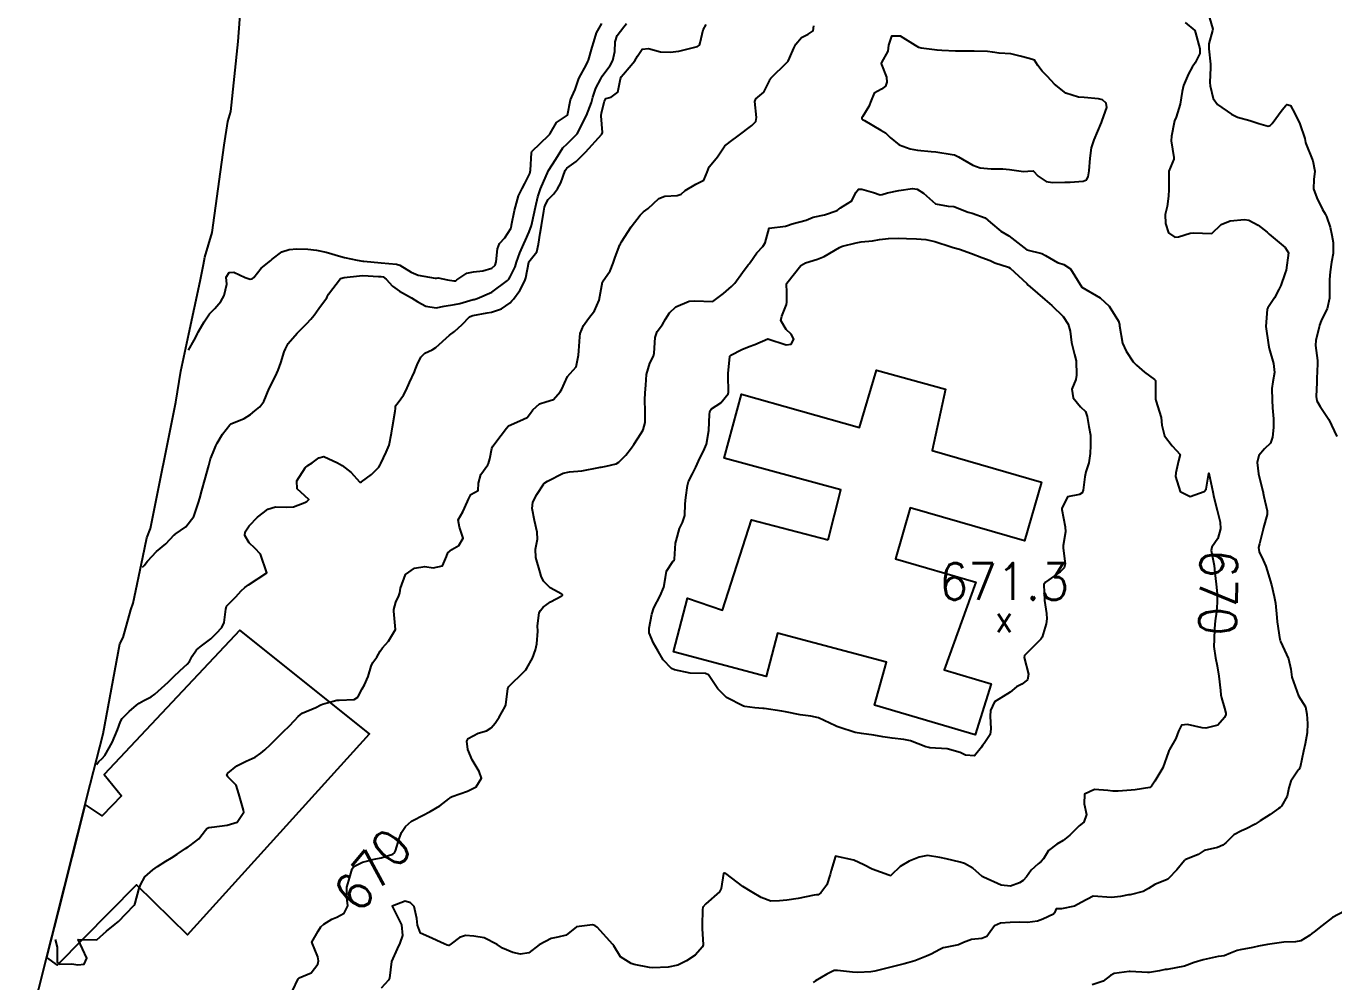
# Model space of a CAD drawing. Header units: metres. Extents: x 292545 to 299085, y 7450245 to 7463078.
# Drawn here: x 296426.7 to 296568.5, y 7460728.1 to 7460831.7 of the extents above; entities that cross this region are included whole.
import ezdxf
from ezdxf.enums import TextEntityAlignment as Align

# ---------------------------------------------------------------- set-up
doc = ezdxf.new("R2010")
doc.units = ezdxf.units.M
for name, color, linetype in [('Area', 45, 'Continuous'), ('Cotas', 45, 'Continuous'), ('Curvas de Nivel 1m', 11, 'Continuous'), ('Curvas de Nivel 5m', 15, 'Continuous'), ('Edificações', 30, 'Continuous'), ('Pontos Cotados', 45, 'Continuous')]:
    doc.layers.add(name, color=color, linetype=linetype)
doc.styles.add('Style-STANDARD', font='STANDARD.shx')

# ---------------------------------------------------------------- blocks, each defined once
blk = doc.blocks.new('ELVTXT_31')
at = {"layer": 'Pontos Cotados', "linetype": 'Continuous', "style": 'Style-STANDARD'}
for s, height, p in [('671.3', 4, (0, 4)), ('x', 3, (0, 0))]:
    blk.add_text(s, height=height, dxfattribs=at).set_placement(p, align=Align.MIDDLE_CENTER)

msp = doc.modelspace()

# ---------------------------------------------------------------- linework, layer by layer
at = {"layer": 'Area'}
msp.add_polyline3d([(296426.65, 7460721.94, 669.78), (296433.58, 7460749.49, 669.61), (296435.01, 7460755.01, 668.45), (296436.82, 7460764.77, 667.69), (296437.17, 7460765.44, 667.66), (296438.01, 7460768.43, 667.5), (296438.25, 7460769.17, 667.51), (296439.32, 7460774.15, 667.51), (296439.74, 7460776.24, 676.83), (296440.13, 7460777.28, 677.82), (296442.9, 7460790.98, 666.64), (296443.41, 7460794.33, 666.56), (296444.29, 7460798.37, 666.45), (296445.52, 7460804.1, 666.27), (296445.89, 7460805.91, 666.22), (296446.02, 7460806.69, 677.81), (296446.82, 7460809.35, 677.05), (296448.12, 7460818.84, 665.37), (296448.52, 7460821.38, 665.42), (296448.86, 7460822.48, 665.46), (296449.64, 7460830.06, 665.41), (296450.06, 7460835.43, 665.39)], dxfattribs=at)
at = {"layer": 'Curvas de Nivel 1m', "flags": 128}
for points, elevation in [([(296554.8, 7460833.26), (296555.33, 7460831.41), (296555.3, 7460831.25), (296554.91, 7460829.81), (296554.92, 7460829.26), (296555.08, 7460827.61), (296555.08, 7460827.25), (296555.03, 7460825.64), (296555.04, 7460825.25), (296555.39, 7460823.89), (296555.84, 7460823.25), (296557.37, 7460822.19), (296558.03, 7460821.88), (296559.37, 7460821.49), (296560.32, 7460821.19), (296561.36, 7460820.9), (296561.58, 7460820.95), (296561.78, 7460821.17), (296562.87, 7460822.65), (296563.25, 7460823.15), (296563.32, 7460823.21), (296563.38, 7460823.23), (296563.76, 7460823.15), (296564.25, 7460822.27), (296564.79, 7460821.14), (296565.34, 7460819.55), (296565.41, 7460819.13), (296565.44, 7460819.02), (296566.19, 7460817.12), (296566.42, 7460816), (296566.29, 7460815.12), (296566.28, 7460814.11), (296566.63, 7460813.12), (296567.25, 7460811.87), (296567.52, 7460811.38), (296567.67, 7460811.1), (296568.07, 7460809.93), (296568.24, 7460809.09), (296568.4, 7460808.29), (296568.41, 7460807.09), (296568.22, 7460806.13), (296568.07, 7460805.1), (296568.01, 7460804.25), (296568, 7460803.1), (296567.98, 7460802.25), (296567.73, 7460801.1), (296567.54, 7460800.68), (296567.11, 7460799.8), (296566.92, 7460799.3), (296566.86, 7460799.11), (296566.51, 7460797.69), (296566.48, 7460797.12), (296566.68, 7460795.49), (296566.7, 7460795.11), (296566.62, 7460793.53), (296566.61, 7460793.11), (296566.54, 7460791.59), (296566.63, 7460791.11), (296567, 7460790.5), (296567.91, 7460789.1), (296568.81, 7460787.24)], 668), ([(296429.79, 7460732.7), (296430.01, 7460731.87), (296430.03, 7460730.26), (296430.27, 7460730.03), (296431.62, 7460730.06), (296432.27, 7460729.97), (296432.94, 7460730.01), (296433.23, 7460730.69), (296432.3, 7460732.7), (296434.3, 7460732.68), (296435.36, 7460733.62), (296436.32, 7460734.36), (296436.67, 7460734.65), (296437.48, 7460735.5), (296438.35, 7460736.42), (296438.44, 7460736.54), (296438.47, 7460736.63), (296438.88, 7460738.11), (296439.07, 7460738.62), (296439.52, 7460739.48), (296440.39, 7460740.27), (296440.89, 7460740.6), (296441.8, 7460741.19), (296442.41, 7460741.57), (296443.03, 7460741.96), (296443.93, 7460742.56), (296444.22, 7460742.76), (296444.43, 7460742.89), (296445.38, 7460743.61), (296446.09, 7460744.54), (296446.24, 7460744.74), (296446.45, 7460744.84), (296446.8, 7460744.89), (296448.45, 7460745.1), (296449.53, 7460745.42), (296450.26, 7460746.49), (296450.24, 7460746.72), (296449.71, 7460748.5), (296449.42, 7460749.42), (296448.51, 7460750.35), (296448.44, 7460750.44), (296448.43, 7460750.51), (296448.52, 7460750.73), (296449.5, 7460751.52), (296450.53, 7460752.02), (296451.48, 7460752.48), (296452.12, 7460752.89), (296452.54, 7460753.26), (296453.15, 7460753.85), (296453.76, 7460754.45), (296454.17, 7460754.84), (296454.57, 7460755.24), (296455.18, 7460755.83), (296455.76, 7460756.43), (296456.15, 7460756.87), (296456.6, 7460757.25), (296458.06, 7460757.86), (296458.6, 7460758.13), (296458.78, 7460758.21), (296459.31, 7460758.38), (296460.34, 7460758.64), (296460.61, 7460758.66), (296462.24, 7460758.72), (296462.61, 7460758.97), (296463.08, 7460759.89), (296463.35, 7460760.33), (296463.74, 7460761.23), (296464.06, 7460762.33), (296464.26, 7460762.72), (296464.67, 7460763.32), (296465.03, 7460763.96), (296465.29, 7460764.31), (296465.93, 7460765.06), (296466.7, 7460766.3), (296466.53, 7460768.3), (296466.54, 7460768.49), (296466.74, 7460769.27), (296467.06, 7460769.98), (296467.18, 7460770.29), (296467.26, 7460770.79), (296467.79, 7460772.28), (296468.78, 7460772.97), (296469.9, 7460773.14), (296470.78, 7460773.01), (296471.8, 7460773.23), (296472.25, 7460774.24), (296472.39, 7460774.64), (296472.8, 7460775), (296473.59, 7460775.43), (296474.05, 7460776.21), (296473.64, 7460777.41), (296473.49, 7460778.21), (296474.01, 7460779.06), (296474.53, 7460780.2), (296474.61, 7460780.46), (296474.88, 7460780.94), (296475.69, 7460781.38), (296475.7, 7460782.19), (296475.97, 7460783.12), (296476.72, 7460784.18), (296476.79, 7460784.31), (296476.92, 7460784.81), (296477.16, 7460785.95), (296477.27, 7460786.18), (296478.16, 7460787.37), (296478.73, 7460788.15), (296478.97, 7460788.4), (296480.18, 7460788.93), (296480.97, 7460789.32), (296481.35, 7460789.76), (296481.6, 7460790.12), (296482.31, 7460790.8), (296483, 7460791), (296483.83, 7460791.26), (296484.58, 7460792.08), (296484.74, 7460792.36), (296485.02, 7460793.03), (296485.35, 7460793.76), (296485.64, 7460794.07), (296486.3, 7460794.81), (296486.56, 7460796.06), (296486.59, 7460796.53), (296486.71, 7460798.06), (296486.75, 7460798.4), (296487.1, 7460799.29), (296487.65, 7460800.05), (296488.3, 7460800.86), (296488.8, 7460802.04), (296489.15, 7460804.03), (296489.99, 7460805.2), (296490.3, 7460806.02), (296490.53, 7460806.67), (296491.05, 7460808.01), (296491.1, 7460808.12), (296491.21, 7460808.34), (296492.26, 7460809.99), (296493.24, 7460811.24), (296493.62, 7460811.59), (296494.11, 7460811.97), (296494.7, 7460812.52), (296495.26, 7460813.04), (296495.93, 7460813.29), (296497.26, 7460813.38), (296497.67, 7460813.53), (296498.11, 7460813.93), (296499.28, 7460814.61), (296500.16, 7460815.03), (296500.5, 7460815.9), (296500.72, 7460816.47), (296501.31, 7460817.18), (296501.63, 7460817.56), (296501.85, 7460817.88), (296502.44, 7460818.76), (296503.34, 7460819.44), (296503.59, 7460819.62), (296503.87, 7460819.86), (296505.35, 7460820.95), (296505.79, 7460821.41), (296505.86, 7460821.84), (296505.66, 7460823.57), (296505.8, 7460823.84), (296506.64, 7460824.59), (296507.25, 7460825.82), (296507.29, 7460825.94), (296507.42, 7460826.1), (296509.16, 7460827.79), (296509.29, 7460827.94), (296509.44, 7460828.26), (296509.89, 7460829.35), (296510.11, 7460829.78), (296510.74, 7460830.51), (296511.47, 7460830.87), (296512.02, 7460831.23), (296512.08, 7460831.76)], 669), ([(296434.27, 7460751.66), (296434.53, 7460752), (296434.91, 7460752.31), (296435.19, 7460752.67), (296435.97, 7460754.07), (296436.57, 7460755.45), (296436.87, 7460756.35), (296437.06, 7460756.65), (296437.83, 7460757.41), (296438.61, 7460758.12), (296438.9, 7460758.34), (296439.42, 7460758.62), (296440.21, 7460759.02), (296440.62, 7460759.29), (296442.05, 7460760.59), (296442.64, 7460761.17), (296443.35, 7460761.87), (296444.12, 7460762.57), (296444.36, 7460762.86), (296444.67, 7460763.41), (296445.13, 7460764.1), (296445.66, 7460764.55), (296446.69, 7460765.31), (296447.31, 7460765.91), (296447.87, 7460766.52), (296448.13, 7460767.09), (296448.29, 7460768.51), (296448.39, 7460768.85), (296448.73, 7460769.22), (296449.39, 7460769.85), (296449.98, 7460770.5), (296450.37, 7460770.88), (296450.76, 7460771.16), (296452.77, 7460772.46), (296452.07, 7460774.47), (296451.46, 7460775.13), (296450.82, 7460775.72), (296450.36, 7460776.49), (296450.41, 7460776.91), (296450.83, 7460777.55), (296451.74, 7460778.48), (296452.34, 7460778.98), (296452.86, 7460779.36), (296453.69, 7460779.62), (296454.86, 7460779.59), (296455.66, 7460779.63), (296456.87, 7460780.08), (296457.08, 7460780.19), (296457.3, 7460780.41), (296456.88, 7460780.81), (296456.03, 7460781.57), (296456, 7460782.42), (296456.91, 7460783.83), (296457.21, 7460784.1), (296457.67, 7460784.4), (296458.4, 7460784.92), (296458.92, 7460785.08), (296460.41, 7460784.37), (296460.91, 7460784.08), (296461.9, 7460783.35), (296462.81, 7460782.34), (296462.85, 7460782.3), (296462.89, 7460782.29), (296462.94, 7460782.3), (296463.01, 7460782.34), (296464.1, 7460783.13), (296464.91, 7460783.92), (296465.06, 7460784.17), (296465.13, 7460784.32), (296465.71, 7460785.53), (296466.01, 7460786.31), (296466.27, 7460787.61), (296466.39, 7460788.3), (296466.68, 7460790), (296466.69, 7460790.29), (296466.72, 7460790.56), (296466.99, 7460790.94), (296467.56, 7460791.73), (296467.86, 7460792.28), (296468.22, 7460793.08), (296468.75, 7460794.27), (296468.83, 7460794.47), (296469.04, 7460795.01), (296469.47, 7460795.85), (296469.9, 7460796.26), (296470.67, 7460796.65), (296471.07, 7460796.9), (296472.57, 7460798.23), (296473.09, 7460798.64), (296473.93, 7460799.38), (296474.72, 7460800.2), (296474.97, 7460800.33), (296475.11, 7460800.36), (296476.65, 7460800.64), (296477.11, 7460800.73), (296478.19, 7460801.09), (296479.13, 7460801.72), (296479.34, 7460801.94), (296479.5, 7460802.15), (296480.19, 7460803.09), (296480.75, 7460804.13), (296480.85, 7460804.44), (296481.15, 7460806.13), (296481.15, 7460806.15), (296481.17, 7460806.18), (296482.03, 7460807.28), (296482.23, 7460808.11), (296482.38, 7460809.28), (296482.54, 7460810.11), (296482.81, 7460811.68), (296482.88, 7460812.11), (296482.96, 7460812.39), (296483.26, 7460812.94), (296483.85, 7460813.51), (296484.28, 7460814.09), (296484.62, 7460814.74), (296485.12, 7460816.08), (296485.17, 7460816.2), (296485.3, 7460816.34), (296486.31, 7460817.07), (296487.32, 7460818.06), (296489.1, 7460820.03), (296489.15, 7460820.22), (296489.02, 7460822.03), (296489.05, 7460822.35), (296489.39, 7460823.62), (296489.52, 7460823.9), (296490.11, 7460824.02), (296490.83, 7460824.59), (296491.12, 7460826.01), (296491.19, 7460826.24), (296491.42, 7460826.54), (296492.66, 7460827.99), (296492.94, 7460828.49), (296493.45, 7460829.24), (296494.13, 7460829.3), (296495.45, 7460828.96), (296496.49, 7460828.91), (296497.45, 7460829.02), (296498.16, 7460829.22), (296499.46, 7460829.53), (296499.69, 7460829.68), (296499.76, 7460829.91), (296500.06, 7460831.32), (296500.39, 7460831.9)], 668), ([(296439.27, 7460773.08), (296439.44, 7460773.25), (296439.83, 7460773.74), (296440.8, 7460774.78), (296441.81, 7460775.59), (296442.71, 7460776.58), (296442.77, 7460776.63), (296442.82, 7460776.66), (296443.96, 7460777.44), (296444.84, 7460778.56), (296445.34, 7460780.07), (296445.49, 7460780.55), (296445.71, 7460781.37), (296446.02, 7460782.54), (296446.48, 7460784.1), (296446.56, 7460784.54), (296446.63, 7460784.83), (296446.93, 7460785.51), (296447.22, 7460786.24), (296447.35, 7460786.53), (296447.96, 7460787.51), (296448.74, 7460788.51), (296448.86, 7460788.62), (296448.97, 7460788.66), (296450.29, 7460789.18), (296450.98, 7460789.64), (296451.44, 7460790.02), (296451.98, 7460790.47), (296452.43, 7460791.04), (296453.01, 7460792.46), (296453.68, 7460793.8), (296453.98, 7460794.45), (296454.27, 7460795.22), (296454.65, 7460796.44), (296454.76, 7460796.75), (296455.07, 7460797.31), (296456.03, 7460798.43), (296457.09, 7460799.5), (296457.54, 7460799.97), (296457.89, 7460800.4), (296458.38, 7460801.13), (296459.13, 7460802.08), (296459.25, 7460802.27), (296459.3, 7460802.39), (296459.44, 7460802.69), (296460.76, 7460804.37), (296461.15, 7460804.48), (296462.82, 7460804.68), (296463.16, 7460804.69), (296464.88, 7460804.6), (296465.16, 7460804.59), (296465.38, 7460804.54), (296465.71, 7460804.31), (296466.38, 7460803.54), (296467.14, 7460803.01), (296468.44, 7460802.28), (296469.13, 7460801.85), (296469.99, 7460801.39), (296471.12, 7460801.18), (296471.98, 7460801.38), (296473.12, 7460801.56), (296473.68, 7460801.66), (296475.13, 7460802.08), (296475.23, 7460802.1), (296475.56, 7460802.2), (296477.14, 7460802.91), (296478.84, 7460804.15), (296478.99, 7460804.31), (296479.16, 7460804.57), (296479.67, 7460805.64), (296479.84, 7460806.14), (296480.19, 7460807.14), (296480.64, 7460808.14), (296480.81, 7460808.53), (296481.22, 7460809.42), (296481.46, 7460810.13), (296481.54, 7460810.44), (296481.89, 7460812.12), (296482.14, 7460813.24), (296482.43, 7460814.11), (296483.29, 7460816.07), (296483.31, 7460816.09), (296484.1, 7460817.3), (296484.55, 7460818.09), (296484.86, 7460818.55), (296485.33, 7460818.96), (296486.4, 7460820.06), (296487.36, 7460821.92), (296487.39, 7460822.02), (296487.41, 7460822.05), (296487.95, 7460823.47), (296488.11, 7460824.04), (296488.42, 7460825.02), (296488.96, 7460826.03), (296489.13, 7460826.32), (296489.42, 7460826.71), (296489.98, 7460827.48), (296490.26, 7460828.02), (296490.48, 7460828.99), (296490.54, 7460830.02), (296490.74, 7460830.74), (296491.48, 7460831.67), (296491.75, 7460832.01)], 667), ([(296444.26, 7460796.6), (296444.86, 7460797.69), (296445.08, 7460798.08), (296445.23, 7460798.4), (296445.3, 7460798.55), (296445.95, 7460799.69), (296446.53, 7460800.54), (296447.11, 7460801.13), (296447.77, 7460801.87), (296448.11, 7460802.52), (296448.4, 7460803.77), (296448.33, 7460804.52), (296448.67, 7460805.01), (296449.16, 7460805.07), (296450.4, 7460804.49), (296450.96, 7460804.29), (296451.15, 7460804.33), (296451.36, 7460804.48), (296452.13, 7460805.51), (296453.18, 7460806.31), (296453.26, 7460806.38), (296453.34, 7460806.46), (296454.37, 7460807.27), (296455.19, 7460807.52), (296456.01, 7460807.6), (296457.19, 7460807.56), (296458.14, 7460807.44), (296459.19, 7460807.23), (296460.79, 7460806.75), (296461.18, 7460806.65), (296462.55, 7460806.35), (296463.17, 7460806.25), (296463.27, 7460806.24), (296465.17, 7460806.07), (296466.8, 7460805.93), (296467.17, 7460805.82), (296468.39, 7460805.05), (296469.16, 7460804.72), (296471, 7460804.4), (296471.15, 7460804.42), (296471.35, 7460804.44), (296472.33, 7460804.23), (296473.04, 7460804.11), (296473.15, 7460804.11), (296473.24, 7460804.13), (296473.37, 7460804.22), (296474.43, 7460804.94), (296475.16, 7460805.08), (296476.17, 7460805.19), (296477.17, 7460805.51), (296477.52, 7460805.82), (296477.64, 7460806.17), (296477.76, 7460807.6), (296478, 7460808.16), (296478.56, 7460808.8), (296479.22, 7460809.79), (296479.28, 7460810.09), (296479.28, 7460810.15), (296479.63, 7460811.76), (296479.73, 7460812.15), (296480.06, 7460813.35), (296480.44, 7460814.14), (296480.75, 7460814.66), (296481.29, 7460815.76), (296481.33, 7460816.13), (296481.44, 7460818.01), (296481.49, 7460818.13), (296483.34, 7460819.91), (296483.43, 7460820.01), (296483.48, 7460820.1), (296484.16, 7460821.29), (296485.36, 7460822.08), (296485.7, 7460823.76), (296485.83, 7460824.07), (296486.2, 7460824.86), (296486.6, 7460826.06), (296487.43, 7460827.59), (296487.57, 7460827.91), (296487.62, 7460828.05), (296488.05, 7460829.45), (296488.21, 7460830.04), (296488.49, 7460831.02), (296489.1, 7460832.03)], 666), ([(296552.34, 7460832.13), (296553.38, 7460831.27), (296553.48, 7460831.02), (296553.94, 7460829.27), (296553.94, 7460828.77), (296553.44, 7460827.75), (296553.09, 7460827.28), (296552.72, 7460826.58), (296552.18, 7460825.29), (296552.03, 7460824.66), (296551.82, 7460823.29), (296551.37, 7460821.87), (296551.2, 7460821.47), (296551.15, 7460821.3), (296550.85, 7460819.8), (296550.83, 7460819.3), (296551.12, 7460817.49), (296551.12, 7460817.3), (296550.58, 7460816.03), (296550.58, 7460815.31), (296550.56, 7460814.02), (296550.53, 7460813.31), (296550.38, 7460812.18), (296550.19, 7460811.31), (296550.22, 7460810.33), (296550.54, 7460809.31), (296551.22, 7460808.84), (296551.62, 7460808.89), (296552.87, 7460809.28), (296553.22, 7460809.32), (296555.22, 7460809.25), (296556.26, 7460810.22), (296557.24, 7460810.62), (296558.79, 7460810.76), (296559.24, 7460810.69), (296560.27, 7460810.15), (296561.22, 7460809.38), (296561.46, 7460809.18), (296563.2, 7460807.74), (296563.55, 7460807.15), (296563.31, 7460805.29), (296563.26, 7460805.16), (296563.24, 7460805.09), (296563.17, 7460804.87), (296562.71, 7460803.61), (296562.52, 7460803.17), (296562.03, 7460802.28), (296561.3, 7460801.18), (296561.25, 7460801.05), (296561.1, 7460799.18), (296561.38, 7460797.18), (296561.47, 7460796.78), (296561.92, 7460795.17), (296562.03, 7460794.18), (296561.84, 7460793.17), (296561.74, 7460792.45), (296561.77, 7460791.17), (296561.82, 7460790.34), (296561.93, 7460789.17), (296561.92, 7460788.22), (296561.81, 7460787.17), (296561.59, 7460786.53), (296560.94, 7460785.92), (296560.34, 7460785.19), (296560.15, 7460784.42), (296560.28, 7460783.19), (296560.77, 7460781.29), (296560.79, 7460781.18), (296560.79, 7460781.09), (296560.88, 7460780.72), (296561.23, 7460779.18), (296561.24, 7460778.79), (296560.84, 7460777.36), (296560.79, 7460777.18), (296560.39, 7460775.62), (296560.29, 7460775.19), (296560.36, 7460774.74), (296560.8, 7460773.85), (296561.09, 7460773.18), (296561.25, 7460772.71), (296561.7, 7460771.17), (296562.01, 7460769.91), (296562.15, 7460769.17), (296562.29, 7460767.6), (296562.33, 7460767.16), (296562.62, 7460765.23), (296562.63, 7460765.16), (296562.69, 7460765.03), (296563.55, 7460763.15), (296563.8, 7460762.01), (296563.93, 7460761.15), (296564.62, 7460759.14), (296565.41, 7460757.92), (296565.54, 7460757.13), (296565.6, 7460756.11), (296565.59, 7460755.12), (296565.35, 7460753.92), (296565.17, 7460753.13), (296564.8, 7460751.4), (296564.66, 7460751.14), (296564.61, 7460751.06), (296564.53, 7460750.96), (296563.79, 7460749.88), (296563.59, 7460749.15), (296563.4, 7460748.24), (296562.79, 7460747.16), (296562.64, 7460747), (296562.48, 7460746.89), (296561.55, 7460746.25), (296560.47, 7460745.57), (296560.25, 7460745.41), (296559.94, 7460745.2), (296558.97, 7460744.69), (296558.45, 7460744.48), (296557.61, 7460744.05), (296556.79, 7460743.23), (296556.6, 7460743.06), (296556.43, 7460742.94), (296555.85, 7460742.67), (296554.42, 7460742.34), (296553.77, 7460741.92), (296552.41, 7460741.37), (296552.35, 7460741.35), (296552.28, 7460741.28), (296551.43, 7460740.26), (296550.54, 7460739.3), (296550.46, 7460739.23), (296550.39, 7460739.19), (296549.05, 7460738.65), (296548.38, 7460738.23), (296547.8, 7460737.9), (296546.37, 7460737.55), (296546.19, 7460737.53), (296545.35, 7460737.37), (296544.36, 7460737.26), (296542.36, 7460737.4), (296541.07, 7460736.7), (296540.35, 7460736.31), (296538.94, 7460736.03), (296538.35, 7460736.02), (296538.19, 7460735.61), (296538.06, 7460735.45), (296536.91, 7460734.89), (296536.33, 7460734.68), (296535.25, 7460734.56), (296534.33, 7460734.57), (296533.38, 7460734.55), (296532.33, 7460734.47), (296531.65, 7460734.2), (296531.2, 7460733.53), (296530.82, 7460733.03), (296530.31, 7460732.8), (296529.17, 7460732.7), (296528.3, 7460732.37), (296527.76, 7460732.11), (296526.3, 7460731.85), (296526.1, 7460731.79), (296525.74, 7460731.6), (296524.79, 7460731.1), (296524.29, 7460730.88), (296523.02, 7460730.37), (296522.28, 7460730.16), (296521.86, 7460730.07), (296520.27, 7460729.66), (296518.69, 7460729.25), (296518.27, 7460729.19), (296516.84, 7460729.13), (296516.26, 7460729.15), (296514.64, 7460729.35), (296514.27, 7460729.33), (296513.48, 7460728.95), (296512.26, 7460728.23), (296511.99, 7460728.03)], 669), ([(296569.64, 7460735.79), (296568.34, 7460735.09), (296567.21, 7460734.23), (296566.32, 7460733.55), (296566.09, 7460733.34), (296565.84, 7460733.12), (296564.88, 7460732.56), (296564.31, 7460732.46), (296563.05, 7460732.41), (296562.3, 7460732.3), (296561.29, 7460732.16), (296560.3, 7460731.98), (296559.67, 7460731.82), (296558.3, 7460731.59), (296557.99, 7460731.52), (296557.25, 7460731.22), (296556.59, 7460730.93), (296556.29, 7460730.91), (296555.91, 7460730.86), (296554.29, 7460730.48), (296553.33, 7460730.22), (296552.28, 7460729.82), (296550.41, 7460729.45), (296550.27, 7460729.44), (296550.16, 7460729.43), (296549.57, 7460729.32), (296548.46, 7460729.14), (296548.27, 7460729.14), (296546.38, 7460729.24), (296546.27, 7460729.23), (296544.63, 7460729.01), (296544.26, 7460728.8), (296543.45, 7460728.2), (296542.25, 7460727.8)], 668)]:
    msp.add_lwpolyline(points, dxfattribs=dict(at, elevation=elevation))
for points, elevation in [([(296521.47, 7460830.65), (296520.48, 7460830.65), (296520.19, 7460829.66), (296520.09, 7460829.02), (296519.43, 7460827.81), (296519.38, 7460827.74), (296519.38, 7460827.68), (296519.43, 7460827.57), (296519.95, 7460826.2), (296519.99, 7460825.67), (296519.86, 7460825.22), (296519.4, 7460824.89), (296518.62, 7460824.46), (296518.3, 7460823.69), (296518.05, 7460823.02), (296517.36, 7460821.89), (296517.28, 7460821.78), (296517.28, 7460821.7), (296517.36, 7460821.62), (296517.56, 7460821.5), (296519.35, 7460820.46), (296519.84, 7460820.17), (296520.36, 7460819.66), (296521.33, 7460818.85), (296522.53, 7460818.44), (296523.32, 7460818.28), (296524.79, 7460818.13), (296525.32, 7460818.1), (296527.07, 7460817.83), (296527.32, 7460817.78), (296527.75, 7460817.58), (296529.3, 7460816.66), (296530.12, 7460816.36), (296531.3, 7460816.25), (296532.56, 7460816.26), (296533.3, 7460816.21), (296534.8, 7460815.99), (296535.3, 7460816.02), (296535.86, 7460816.04), (296536.39, 7460815.47), (296537.28, 7460814.89), (296537.96, 7460814.78), (296539.28, 7460814.82), (296539.89, 7460814.83), (296541.29, 7460814.93), (296541.64, 7460815.07), (296541.84, 7460815.41), (296541.95, 7460816.06), (296542.06, 7460817.41), (296542.19, 7460818.54), (296542.47, 7460819.4), (296543.27, 7460821.3), (296543.31, 7460821.39), (296543.36, 7460821.51), (296543.85, 7460822.91), (296543.77, 7460823.39), (296543.39, 7460823.73), (296542.93, 7460823.86), (296541.39, 7460823.99), (296540.76, 7460824.05), (296539.4, 7460824.48), (296538.16, 7460825.45), (296537.42, 7460826.27), (296536.83, 7460826.87), (296536.36, 7460827.48), (296536.01, 7460828.06), (296535.44, 7460828.24), (296534.45, 7460828.49), (296533.45, 7460828.75), (296532.16, 7460828.81), (296531.45, 7460828.91), (296530.9, 7460828.99), (296529.45, 7460829.01), (296528, 7460829.02), (296527.45, 7460829.04), (296525.97, 7460829.08), (296525.46, 7460829.12), (296523.72, 7460829.36), (296523.46, 7460829.43), (296523.11, 7460829.63)], 669), ([(296527.2, 7460807.74), (296527.86, 7460807.57), (296529.19, 7460807.09), (296530.3, 7460806.66), (296531.18, 7460806.31), (296531.72, 7460806.07), (296533.17, 7460805.61), (296533.35, 7460805.51), (296535.16, 7460803.83), (296535.33, 7460803.66), (296535.54, 7460803.48), (296537.13, 7460802.1), (296537.9, 7460801.45), (296539.11, 7460800.27), (296539.64, 7460799.43), (296539.87, 7460798.65), (296540.01, 7460797.43), (296540.36, 7460796.12), (296540.52, 7460795.43), (296540.56, 7460793.9), (296540.47, 7460793.43), (296540.07, 7460792.38), (296540.19, 7460791.43), (296540.99, 7460790.47), (296541.52, 7460789.95), (296541.72, 7460789.41), (296541.89, 7460788.33), (296542.07, 7460787.4), (296542.08, 7460786.27), (296542.04, 7460785.4), (296541.9, 7460784.38), (296541.59, 7460783.41), (296541.46, 7460782.86), (296541.28, 7460781.42), (296541.18, 7460781.12), (296540.88, 7460780.95), (296539.6, 7460780.71), (296538.96, 7460779.44), (296538.97, 7460779.33), (296539.32, 7460777.44), (296539.35, 7460776.92), (296539.11, 7460775.44), (296539.11, 7460775.14), (296539.32, 7460773.43), (296539.23, 7460772.99), (296538.78, 7460772.58), (296537.19, 7460771.46), (296537.03, 7460771.2), (296537.09, 7460769.46), (296537.32, 7460768.06), (296537.34, 7460767.46), (296537.26, 7460766.92), (296536.82, 7460765.47), (296536.69, 7460765.26), (296535.78, 7460764.38), (296534.91, 7460763.49), (296534.89, 7460763.27), (296535.37, 7460761.48), (296535.26, 7460760.87), (296534.64, 7460760.38), (296534.05, 7460760.08), (296533.38, 7460759.51), (296532.62, 7460759.05), (296531.66, 7460758.48), (296531.23, 7460757.53), (296531.21, 7460756.92), (296531.27, 7460755.53), (296531.18, 7460754.93), (296530.56, 7460753.94), (296530.35, 7460753.75), (296530.24, 7460753.54), (296529.5, 7460752.6), (296528.54, 7460752.69), (296527.94, 7460752.96), (296526.55, 7460753.36), (296524.66, 7460753.5), (296524.55, 7460753.51), (296524.23, 7460753.61), (296522.56, 7460754.23), (296521.84, 7460754.37), (296520.57, 7460754.54), (296519.55, 7460754.69), (296518.57, 7460754.84), (296517.26, 7460755.02), (296516.57, 7460755.14), (296514.77, 7460755.73), (296514.58, 7460755.8), (296514.44, 7460755.88), (296512.59, 7460756.73), (296511.75, 7460756.92), (296510.6, 7460757.06), (296509.01, 7460757.38), (296508.6, 7460757.46), (296506.68, 7460757.74), (296506.6, 7460757.75), (296506.54, 7460757.76), (296505.67, 7460757.83), (296504.6, 7460757.96), (296504.46, 7460758), (296502.62, 7460758.94), (296501.67, 7460759.88), (296500.65, 7460761.39), (296500.32, 7460761.56), (296498.65, 7460761.59), (296496.96, 7460761.94), (296496.65, 7460762.09), (296495.74, 7460763.03), (296495.18, 7460763.96), (296494.69, 7460764.82), (296494.22, 7460765.97), (296494.21, 7460766.47), (296494.5, 7460767.97), (296494.73, 7460768.66), (296495.4, 7460769.95), (296495.8, 7460770.91), (296495.98, 7460771.95), (296496.1, 7460772.63), (296496.79, 7460773.67), (296496.93, 7460773.8), (296496.96, 7460773.94), (296497.09, 7460775.66), (296497.14, 7460775.94), (296497.51, 7460777.26), (296497.84, 7460777.93), (296498.09, 7460778.69), (296498.13, 7460779.93), (296498.18, 7460780.62), (296498.37, 7460781.93), (296498.47, 7460782.35), (296498.91, 7460783.21), (296499.28, 7460783.91), (296499.57, 7460784.56), (296500.23, 7460785.9), (296500.43, 7460786.41), (296500.67, 7460787.89), (296500.76, 7460789.67), (296500.78, 7460789.89), (296500.82, 7460790.06), (296500.99, 7460790.24), (296501.99, 7460790.89), (296502.79, 7460791.87), (296502.82, 7460792.06), (296502.79, 7460793.87), (296502.8, 7460794.11), (296502.96, 7460795.87), (296502.97, 7460795.95), (296503.06, 7460796.07), (296504.25, 7460796.67), (296505.07, 7460797.01), (296505.68, 7460797.22), (296507.08, 7460797.82), (296509.07, 7460797.18), (296509.61, 7460797.26), (296509.9, 7460797.79), (296509.61, 7460798.32), (296509.09, 7460798.86), (296508.5, 7460799.81), (296508.62, 7460800.29), (296509.12, 7460801.56), (296509.15, 7460801.8), (296509.14, 7460802.85), (296509.12, 7460803.8), (296509.13, 7460803.83), (296509.15, 7460803.85), (296510.67, 7460805.78), (296511.18, 7460806.07), (296512.48, 7460806.46), (296513.18, 7460806.76), (296514.84, 7460807.73), (296515.07, 7460807.85), (296515.2, 7460807.89), (296516.67, 7460808.24), (296517.2, 7460808.34), (296518.42, 7460808.47), (296519.21, 7460808.59), (296520.16, 7460808.71), (296521.21, 7460808.74), (296522.14, 7460808.71), (296523.21, 7460808.67), (296524.23, 7460808.6), (296525.2, 7460808.39), (296526.98, 7460807.8)], 671)]:
    msp.add_lwpolyline(points, close=True, dxfattribs=dict(at, elevation=elevation))
at = {"layer": 'Curvas de Nivel 5m', "elevation": 670, "flags": 128}
msp.add_lwpolyline([(296455.54, 7460727.13), (296456.16, 7460728.42), (296456.19, 7460728.49), (296456.25, 7460728.54), (296457.56, 7460729.1), (296458.27, 7460730.02), (296458.35, 7460730.4), (296458.28, 7460730.83), (296457.63, 7460732.4), (296458.32, 7460733.6), (296458.62, 7460734.08), (296458.92, 7460734.38), (296459.81, 7460734.89), (296460.33, 7460735.13), (296461.13, 7460735.57), (296461.55, 7460736.36), (296461.44, 7460737.27), (296461.42, 7460738.36), (296461.65, 7460739.09), (296461.99, 7460740.35), (296462.17, 7460740.58), (296462.4, 7460740.72), (296463.14, 7460741.07), (296464.4, 7460741.4), (296465.17, 7460741.55), (296466.41, 7460741.96), (296466.61, 7460742.1), (296466.72, 7460742.3), (296467.1, 7460743.63), (296467.35, 7460744.29), (296467.78, 7460744.96), (296468.46, 7460745.53), (296469.87, 7460746.26), (296470.26, 7460746.46), (296470.47, 7460746.58), (296471.52, 7460747.19), (296472.49, 7460747.97), (296472.63, 7460748.09), (296472.87, 7460748.22), (296474.5, 7460748.78), (296475.45, 7460749.24), (296476.04, 7460750.18), (296475.79, 7460750.92), (296475.02, 7460752.2), (296474.55, 7460753.32), (296474.43, 7460754.2), (296474.57, 7460754.51), (296475.68, 7460755.08), (296476.57, 7460755.33), (296477.09, 7460755.66), (296477.5, 7460756.17), (296477.94, 7460756.82), (296478.6, 7460757.97), (296478.68, 7460758.16), (296478.88, 7460759.91), (296479, 7460760.15), (296480.65, 7460761.76), (296480.83, 7460761.95), (296480.94, 7460762.13), (296481.57, 7460763.22), (296481.89, 7460764.12), (296482.03, 7460764.77), (296482.15, 7460766.12), (296482.12, 7460766.7), (296482.3, 7460768.11), (296482.45, 7460768.39), (296482.73, 7460768.72), (296483.52, 7460769.32), (296484.75, 7460769.96), (296484.81, 7460770.02), (296484.81, 7460770.08), (296484.75, 7460770.16), (296483.49, 7460770.83), (296482.77, 7460771.54), (296482.52, 7460772.11), (296482.39, 7460772.5), (296481.92, 7460774.12), (296481.89, 7460775.04), (296482.1, 7460776.12), (296482.06, 7460776.88), (296481.77, 7460778.12), (296481.54, 7460779.44), (296481.61, 7460780.12), (296482.03, 7460780.96), (296482.79, 7460782.11), (296482.84, 7460782.17), (296482.89, 7460782.21), (296483.18, 7460782.39), (296484.9, 7460783.27), (296485.57, 7460783.41), (296486.91, 7460783.52), (296488.76, 7460783.88), (296488.91, 7460783.9), (296489.02, 7460783.92), (296489.56, 7460784.02), (296490.64, 7460784.29), (296490.92, 7460784.45), (296491.7, 7460785.23), (296492.29, 7460786), (296492.55, 7460786.39), (296492.95, 7460787), (296493.35, 7460787.59), (296493.56, 7460787.98), (296493.77, 7460788.77), (296493.78, 7460789.98), (296493.75, 7460791.23), (296493.8, 7460791.98), (296493.87, 7460792.82), (296493.94, 7460793.98), (296494.28, 7460795.21), (296494.68, 7460795.97), (296494.76, 7460796.26), (296494.88, 7460797.96), (296495.09, 7460798.61), (296495.66, 7460799.39), (296495.98, 7460799.95), (296496.42, 7460800.64), (296497.12, 7460801.3), (296498.54, 7460801.92), (296499.12, 7460801.96), (296501.12, 7460801.89), (296502.28, 7460802.73), (296503.15, 7460803.51), (296503.49, 7460803.86), (296504.33, 7460805.02), (296504.96, 7460805.84), (296505.06, 7460805.96), (296505.18, 7460806.12), (296505.88, 7460807.14), (296506.55, 7460807.83), (296506.81, 7460808.23), (296507.22, 7460809.82), (296508.99, 7460810.04), (296509.23, 7460810.12), (296509.73, 7460810.29), (296511.23, 7460810.69), (296511.99, 7460811.01), (296513.24, 7460811.28), (296514.61, 7460811.73), (296514.96, 7460812.02), (296515.25, 7460812.22), (296516.19, 7460812.78), (296516.62, 7460813.71), (296516.93, 7460814.05), (296517.28, 7460814.07), (296518.54, 7460813.69), (296519.27, 7460813.46), (296519.47, 7460813.48), (296520.07, 7460813.67), (296521.28, 7460813.91), (296522.79, 7460814.12), (296523.28, 7460814.06), (296523.96, 7460813.62), (296525.26, 7460812.46), (296526.64, 7460812.2), (296527.25, 7460812.18), (296528.82, 7460811.56), (296529.24, 7460811.47), (296530.66, 7460810.97), (296531.23, 7460810.46), (296532.36, 7460809.52), (296533.22, 7460809), (296535.19, 7460807.49), (296536.79, 7460807.07), (296537.19, 7460806.86), (296538.51, 7460806.12), (296539.18, 7460805.91), (296539.9, 7460805.43), (296541.15, 7460803.42), (296543.14, 7460802.26), (296544.1, 7460801.38), (296545.11, 7460799.75), (296545.23, 7460799.37), (296545.24, 7460799.23), (296545.56, 7460797.37), (296545.94, 7460796.48), (296546.7, 7460795.35), (296547.05, 7460794.96), (296547.92, 7460794.21), (296549.03, 7460793.42), (296549.11, 7460793.32), (296549.13, 7460793.22), (296549.14, 7460791.32), (296549.18, 7460791.14), (296549.75, 7460789.31), (296549.82, 7460788.46), (296550.09, 7460787.31), (296550.94, 7460786.24), (296551.82, 7460785.29), (296551.62, 7460784.6), (296551.32, 7460783.3), (296551.31, 7460782.89), (296551.79, 7460781.29), (296552.88, 7460780.73), (296554.42, 7460781.26), (296554.62, 7460781.52), (296554.91, 7460783.25), (296555.36, 7460781.25), (296555.46, 7460780.66), (296555.82, 7460779.24), (296556.14, 7460777.95), (296556.19, 7460777.24), (296555.87, 7460776.19), (296555.24, 7460775.25), (296555.17, 7460774.89), (296555.49, 7460773.24), (296555.57, 7460772.45), (296555.7, 7460771.24), (296555.82, 7460770.17), (296555.83, 7460769.24), (296555.74, 7460768.23), (296555.61, 7460767.24), (296555.53, 7460766.42), (296555.48, 7460765.24), (296555.47, 7460764.46), (296555.62, 7460763.24), (296555.81, 7460762.39), (296555.98, 7460761.24), (296556.17, 7460759.7), (296556.23, 7460759.24), (296556.29, 7460758.91), (296556.61, 7460757.78), (296556.77, 7460757.23), (296556.75, 7460757.08), (296556.6, 7460756.77), (296555.88, 7460755.94), (296554.58, 7460755.6), (296554.2, 7460755.64), (296552.59, 7460756.01), (296551.95, 7460755.93), (296551.64, 7460755.29), (296551.35, 7460754.51), (296550.63, 7460753.3), (296550.6, 7460753.25), (296550.55, 7460753.06), (296549.91, 7460751.31), (296549.07, 7460749.88), (296548.68, 7460749.33), (296548.5, 7460749.2), (296546.91, 7460748.93), (296546.5, 7460748.88), (296545.09, 7460748.77), (296544.5, 7460748.78), (296543.96, 7460748.84), (296542.5, 7460748.97), (296541.43, 7460748.47), (296541.39, 7460747.41), (296541.63, 7460746.25), (296541.34, 7460745.41), (296540.86, 7460745.01), (296540.45, 7460744.63), (296539.84, 7460744.03), (296539.12, 7460743.44), (296538.43, 7460743.03), (296537.52, 7460742.36), (296536.98, 7460741.46), (296536.72, 7460741.15), (296536.41, 7460740.9), (296535.65, 7460740.23), (296535.12, 7460739.48), (296534.77, 7460739.1), (296534.38, 7460738.84), (296533.39, 7460738.49), (296532.38, 7460738.6), (296530.46, 7460739.47), (296530.39, 7460739.51), (296530.34, 7460739.54), (296529.3, 7460740.45), (296528.41, 7460740.94), (296527.93, 7460741.09), (296526.41, 7460741.43), (296525.73, 7460741.6), (296524.41, 7460741.81), (296523.49, 7460741.62), (296522.41, 7460741.18), (296521.44, 7460740.61), (296520.45, 7460739.66), (296520.42, 7460739.63), (296520.39, 7460739.62), (296520.21, 7460739.66), (296518.4, 7460740.32), (296517.51, 7460740.8), (296516.41, 7460741.3), (296514.41, 7460741.73), (296513.94, 7460740.19), (296513.83, 7460739.74), (296513.49, 7460738.62), (296512.85, 7460737.75), (296512.55, 7460737.56), (296512.36, 7460737.54), (296512.12, 7460737.51), (296510.36, 7460737.16), (296509.16, 7460736.98), (296508.35, 7460736.89), (296507.41, 7460736.87), (296506.36, 7460737.27), (296505.38, 7460737.84), (296504.37, 7460738.44), (296502.54, 7460739.87), (296502.39, 7460739.91), (296502.27, 7460739.87), (296502.02, 7460738.22), (296501.83, 7460737.88), (296500.35, 7460736.56), (296500.05, 7460736.2), (296500, 7460735.9), (296499.96, 7460734.27), (296499.96, 7460733.9), (296500.06, 7460732.14), (296499.99, 7460731.9), (296499.2, 7460730.99), (296498.28, 7460730.38), (296497.31, 7460729.93), (296496.27, 7460729.69), (296494.59, 7460729.64), (296494.27, 7460729.66), (296492.59, 7460729.99), (296492.27, 7460730.09), (296491.1, 7460730.83), (296490.38, 7460732.02), (296490.29, 7460732.16), (296488.58, 7460734.04), (296488.32, 7460734.23), (296488.08, 7460734.29), (296486.32, 7460734.06), (296485.22, 7460733.17), (296484.31, 7460732.94), (296483.59, 7460732.81), (296482.29, 7460732.11), (296481.15, 7460731.25), (296480.28, 7460731.1), (296479.42, 7460731.28), (296478.3, 7460731.77), (296477.75, 7460732.17), (296476.31, 7460732.87), (296475.19, 7460733.07), (296474.31, 7460733.12), (296473.63, 7460732.9), (296472.74, 7460732.23), (296472.48, 7460732.05), (296472.3, 7460732.07), (296471.99, 7460732.23), (296470.31, 7460732.98), (296469.43, 7460733.38), (296469.09, 7460734.27), (296469.02, 7460734.96), (296468.72, 7460736.27), (296468.35, 7460736.68), (296467.77, 7460736.86), (296466.34, 7460736.3), (296467.36, 7460734.29), (296467.48, 7460733.12), (296467.17, 7460732.29), (296466.89, 7460731.69), (296466.27, 7460730.3), (296466.05, 7460728.5), (296465.94, 7460728.3), (296465.14, 7460727.41)], dxfattribs=at)
at = {"layer": 'Edificações'}
msp.add_lwpolyline([(296513.63, 7460776.05), (296515.02, 7460781.46), (296502.35, 7460784.9), (296504.23, 7460791.83), (296517.03, 7460788.21), (296518.88, 7460794.42), (296526.35, 7460792.36), (296524.91, 7460785.72), (296536.77, 7460782.29), (296534.92, 7460775.92), (296522.53, 7460779.51), (296520.92, 7460773.98), (296529.66, 7460771.45), (296526.2, 7460761.94), (296531.3, 7460760.43), (296529.57, 7460754.9), (296518.66, 7460758.12), (296519.95, 7460762.79), (296508.15, 7460765.92), (296506.9, 7460761.21), (296496.85, 7460763.88), (296498.39, 7460769.7), (296502.18, 7460768.42), (296505.3, 7460778.2)], close=True, dxfattribs=at)
at = {"layer": 'Edificações', "elevation": 669.73}
msp.add_lwpolyline([(296428.87, 7460730.74), (296430.03, 7460729.91), (296438.63, 7460738.64), (296444.15, 7460733.2), (296463.88, 7460754.99), (296449.81, 7460766.25), (296435.12, 7460750.58), (296437, 7460748.28), (296434.88, 7460746.11), (296433.04, 7460747.35), (296430.11, 7460735.71)], close=True, dxfattribs=at)

# ---------------------------------------------------------------- block references
at = {"layer": 'Pontos Cotados', "linetype": 'Continuous'}
msp.add_blockref('ELVTXT_31', (296532.72, 7460767.52, 671.34), dxfattribs=at)

# ---------------------------------------------------------------- texts
at = {"layer": 'Cotas', "style": 'Style-STANDARD'}
for rotation, p in [(268.8845, (296555.93, 7460770.33, 670)), (50.0678, (296464.22, 7460740.25, 670))]:
    msp.add_text('670', height=4, rotation=rotation, dxfattribs=at).set_placement(p, align=Align.MIDDLE_CENTER)

doc.saveas('drawing.dxf')
